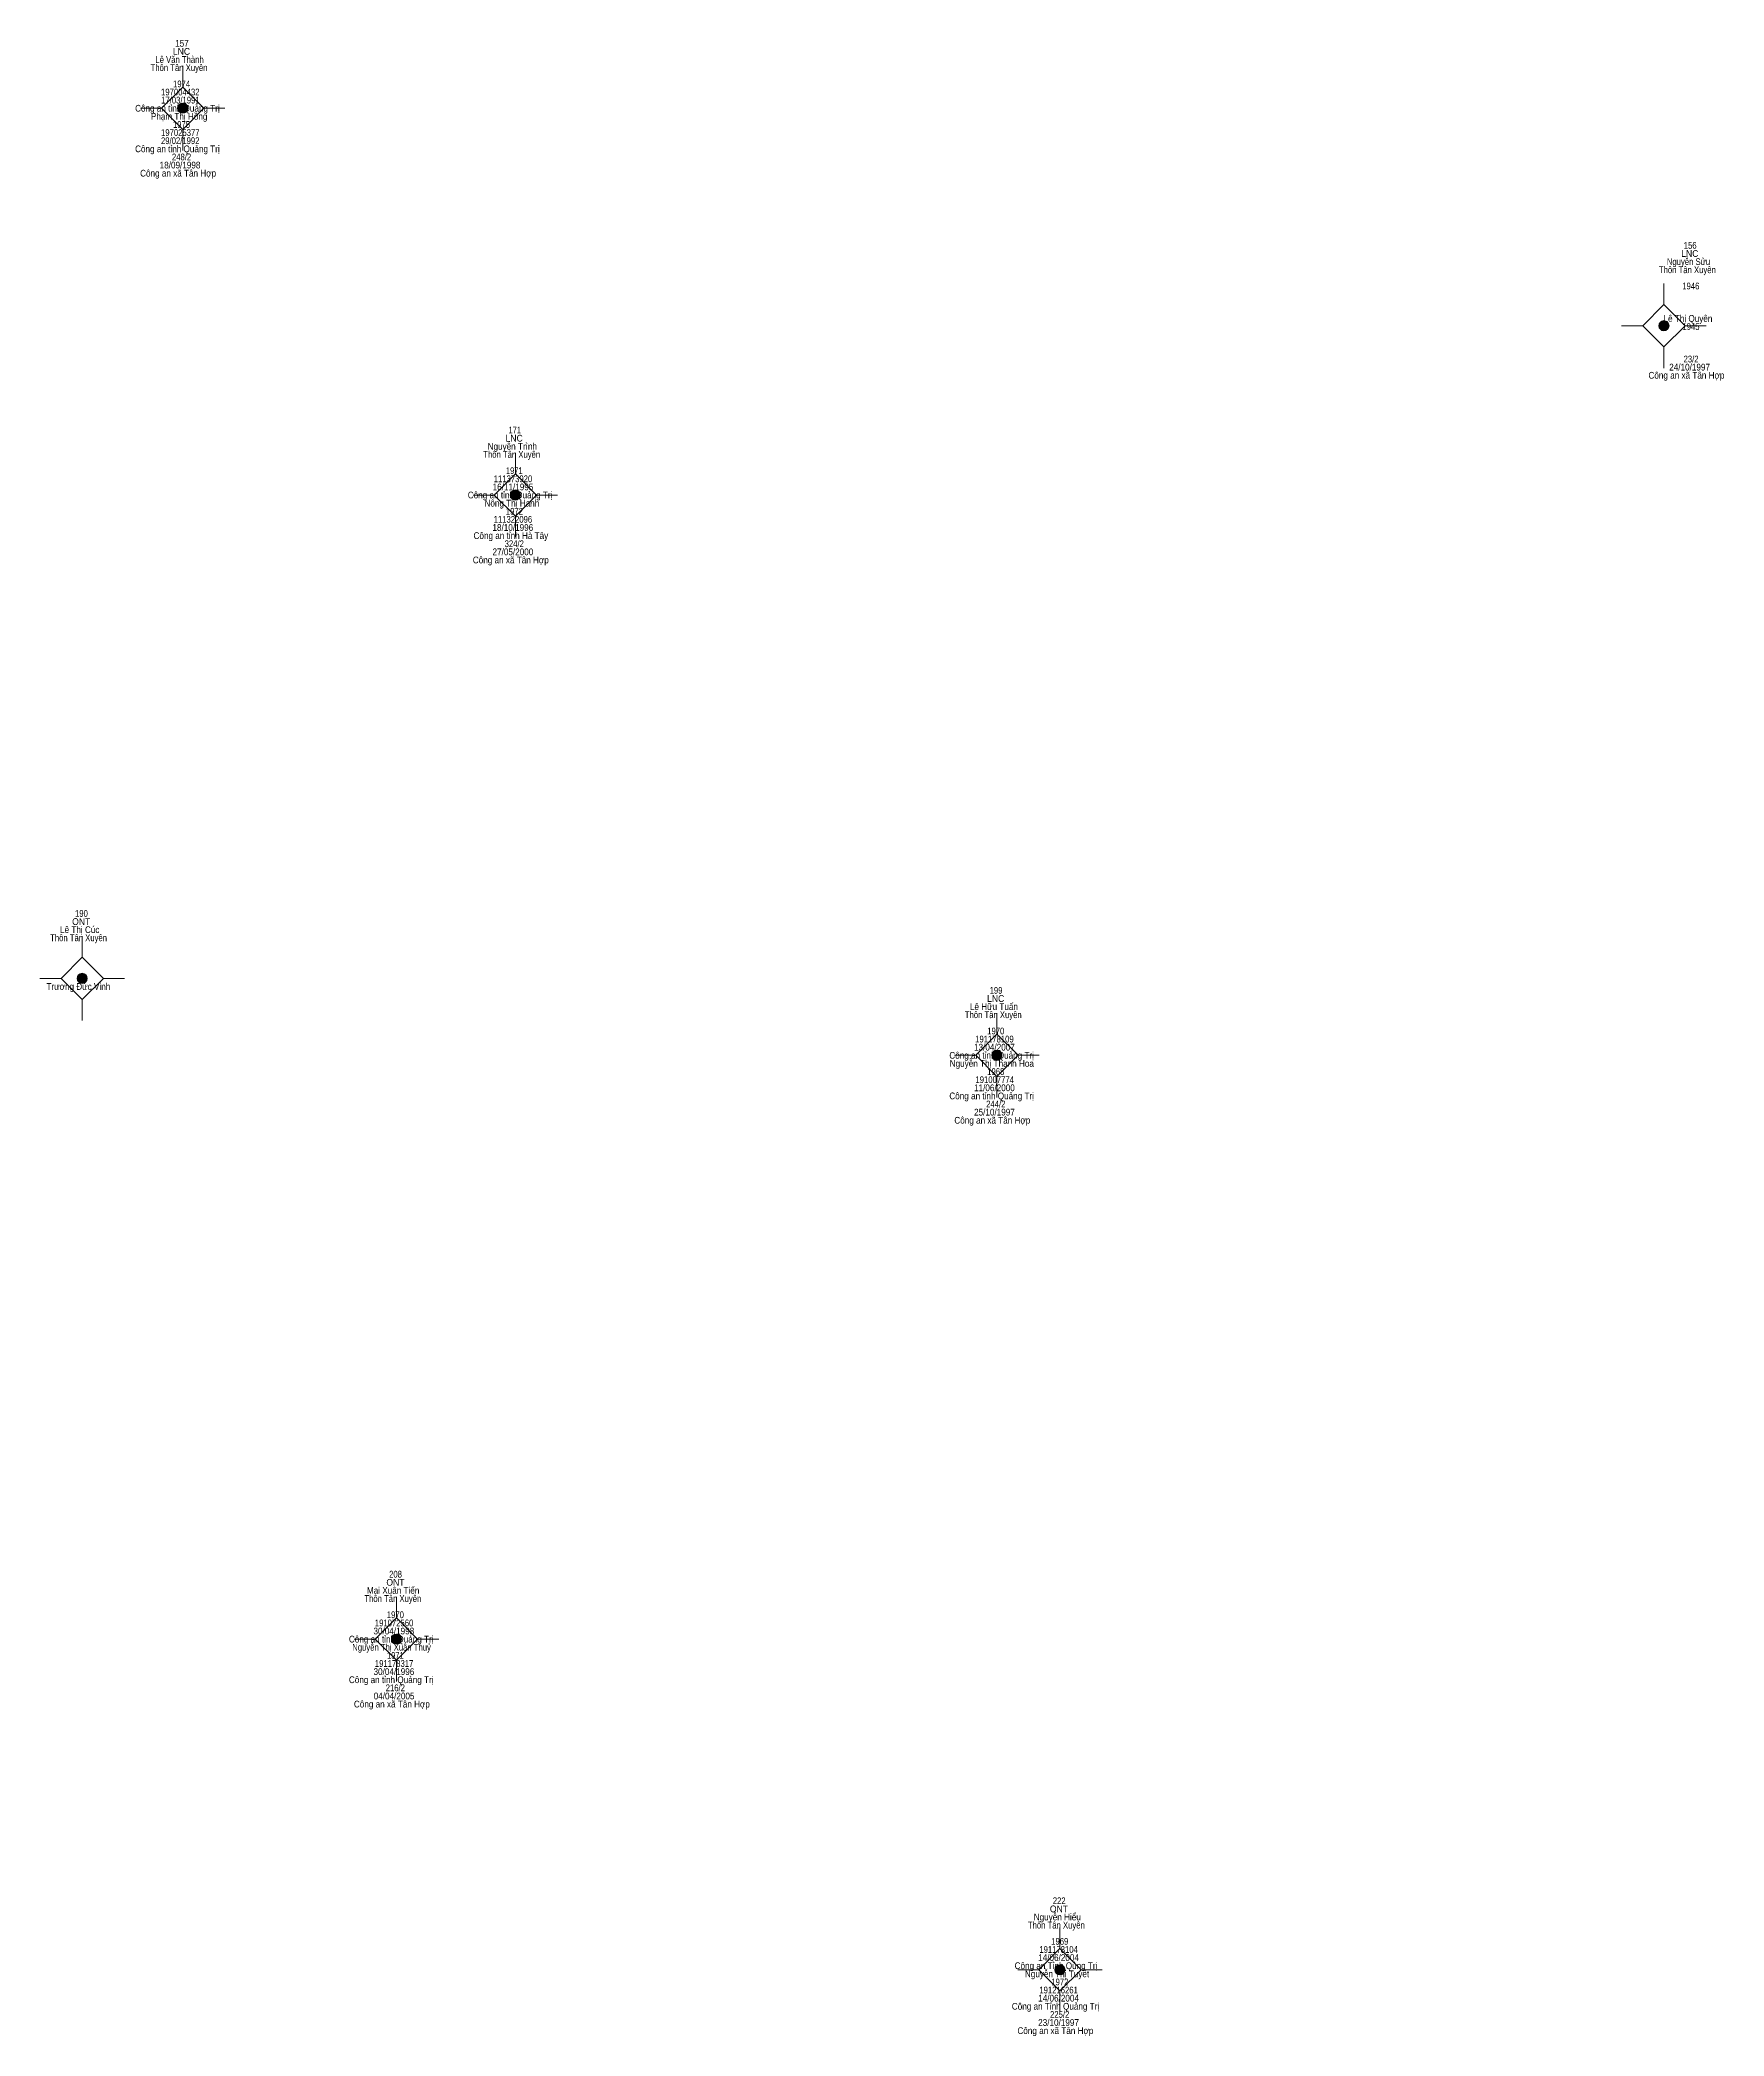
# Model space of a CAD drawing. Header units: metres. Extents: x 550999 to 552168, y 1840994 to 1841978.
# Drawn here: x 551327.9 to 551427.5, y 1841271.7 to 1841389.8 of the extents above; entities that cross this region are included whole.
import ezdxf
from ezdxf.enums import TextEntityAlignment as Align

# ---------------------------------------------------------------- set-up
doc = ezdxf.new("R2010")
doc.units = ezdxf.units.M
doc.header["$LTSCALE"] = 0.16
doc.layers.add('11', color=7, linetype='Continuous', lineweight=13)
doc.layers.add('15', color=7, linetype='Continuous')

msp = doc.modelspace()

# ---------------------------------------------------------------- hatches: boundary and pattern name
at = {"layer": '11'}
for points in [[(551336.6295, 1841385.73, 1), (551336.0295, 1841385.73, 1)], [(551424.2095, 1841372.87, 1), (551423.6095, 1841372.87, 1)], [(551356.2995, 1841362.86, 1), (551355.6995, 1841362.86, 1)], [(551330.6895, 1841334.28, 1), (551330.0895, 1841334.28, 1)], [(551384.7695, 1841329.73, 1), (551384.1695, 1841329.73, 1)], [(551349.2695, 1841295.21, 1), (551348.6695, 1841295.21, 1)], [(551388.4995, 1841275.66, 1), (551387.8995, 1841275.66, 1)]]:
    msp.add_hatch(color=256, dxfattribs=at).paths.add_polyline_path(points)

# ---------------------------------------------------------------- linework, layer by layer
for p, q in [((551336.33, 1841388.23), (551336.33, 1841386.98)), ((551335.08, 1841385.73), (551333.83, 1841385.73)), ((551338.83, 1841385.73), (551337.58, 1841385.73)), ((551336.33, 1841384.48), (551336.33, 1841383.23)), ((551423.91, 1841375.37), (551423.91, 1841374.12)), ((551422.66, 1841372.87), (551421.41, 1841372.87)), ((551426.41, 1841372.87), (551425.16, 1841372.87)), ((551423.91, 1841371.62), (551423.91, 1841370.37)), ((551356, 1841365.36), (551356, 1841364.11)), ((551354.75, 1841362.86), (551353.5, 1841362.86)), ((551358.5, 1841362.86), (551357.25, 1841362.86)), ((551356, 1841361.61), (551356, 1841360.36)), ((551330.39, 1841336.78), (551330.39, 1841335.53)), ((551329.14, 1841334.28), (551327.89, 1841334.28)), ((551332.89, 1841334.28), (551331.64, 1841334.28)), ((551330.39, 1841333.03), (551330.39, 1841331.78)), ((551384.47, 1841332.23), (551384.47, 1841330.98)), ((551383.22, 1841329.73), (551381.97, 1841329.73)), ((551386.97, 1841329.73), (551385.72, 1841329.73)), ((551384.47, 1841328.48), (551384.47, 1841327.23)), ((551348.97, 1841297.71), (551348.97, 1841296.46)), ((551347.72, 1841295.21), (551346.47, 1841295.21)), ((551351.47, 1841295.21), (551350.22, 1841295.21)), ((551348.97, 1841293.96), (551348.97, 1841292.71)), ((551388.2, 1841278.16), (551388.2, 1841276.91)), ((551386.95, 1841275.66), (551385.7, 1841275.66)), ((551390.7, 1841275.66), (551389.45, 1841275.66)), ((551388.2, 1841274.41), (551388.2, 1841273.16))]:
    msp.add_line(p, q, dxfattribs=at)
for points in [[(551336.33, 1841386.98), (551335.08, 1841385.73), (551336.33, 1841384.48), (551337.58, 1841385.73)], [(551423.91, 1841374.12), (551422.66, 1841372.87), (551423.91, 1841371.62), (551425.16, 1841372.87)], [(551356, 1841364.11), (551354.75, 1841362.86), (551356, 1841361.61), (551357.25, 1841362.86)], [(551330.39, 1841335.53), (551329.14, 1841334.28), (551330.39, 1841333.03), (551331.64, 1841334.28)], [(551384.47, 1841330.98), (551383.22, 1841329.73), (551384.47, 1841328.48), (551385.72, 1841329.73)], [(551348.97, 1841296.46), (551347.72, 1841295.21), (551348.97, 1841293.96), (551350.22, 1841295.21)], [(551388.2, 1841276.91), (551386.95, 1841275.66), (551388.2, 1841274.41), (551389.45, 1841275.66)]]:
    msp.add_lwpolyline(points, close=True, dxfattribs=at)
for centre in [(551336.3295, 1841385.73), (551423.9095, 1841372.87), (551355.9995, 1841362.86), (551330.3895, 1841334.28), (551384.4695, 1841329.73), (551348.9695, 1841295.21), (551388.1995, 1841275.66)]:
    msp.add_circle(centre, 0.3, dxfattribs=at)

# ---------------------------------------------------------------- texts
at = {"layer": '15'}
for s, width, p in [('LNC', 0.95, (551336.26, 1841388.89)), ('157', 0.9, (551336.285, 1841389.37)), ('Thôn Tân Xuyên', 0.85, (551336.115, 1841387.93)), ('Lê Văn Thành', 0.85, (551336.145, 1841388.41)), ('197004432', 0.85, (551336.19, 1841386.49)), ('1974', 0.85, (551336.265, 1841386.97)), ('Công an tỉnh Quảng Trị', 0.9, (551336.02, 1841385.53)), ('17/03/1991', 0.85, (551336.195, 1841386.01)), ('Phạm Thị Hồng', 0.9, (551336.12, 1841385.05)), ('197025377', 0.85, (551336.19, 1841384.09)), ('1975', 0.85, (551336.26, 1841384.57)), ('Công an tỉnh Quảng Trị', 0.9, (551336.02, 1841383.13)), ('29/02/1992', 0.85, (551336.185, 1841383.61)), ('Công an xã Tân Hợp', 0.9, (551336.06, 1841381.69)), ('18/09/1998', 0.9, (551336.175, 1841382.17)), ('248/2', 0.85, (551336.265, 1841382.65)), ('LNC', 0.95, (551425.44, 1841376.94)), ('156', 0.85, (551425.46, 1841377.42)), ('Thôn Tân Xuyên', 0.85, (551425.295, 1841375.98)), ('Nguyễn Sửu', 0.85, (551425.36, 1841376.46)), (' 1946', 0.85, (551425.435, 1841375.02)), ('Lê Thị Quyên', 0.9, (551425.33, 1841373.1)), (' 1945', 0.85, (551425.445, 1841372.62)), (' 24/10/1997', 0.9, (551425.36, 1841370.22)), (' 23/2', 0.85, (551425.45, 1841370.7)), ('Công an xã Tân Hợp', 0.9, (551425.24, 1841369.74)), ('171', 0.8, (551355.965, 1841366.5)), ('Nguyễn Trình', 0.9, (551355.82, 1841365.54)), ('LNC', 0.95, (551355.93, 1841366.02)), ('Thôn Tân Xuyên', 0.85, (551355.785, 1841365.06)), ('1971', 0.8, (551355.935, 1841364.1)), ('16/11/1995', 0.9, (551355.86, 1841363.14)), ('111373920', 0.85, (551355.86, 1841363.62)), ('Công an tỉnh Quảng Trị', 0.9, (551355.69, 1841362.66)), ('Nông Thị Hanh', 0.9, (551355.795, 1841362.18)), ('1972', 0.85, (551355.945, 1841361.7)), ('18/10/1996', 0.9, (551355.85, 1841360.74)), ('111322096', 0.85, (551355.855, 1841361.22)), ('Công an tỉnh Hà Tây', 0.9, (551355.735, 1841360.26)), ('27/05/2000', 0.9, (551355.855, 1841359.3)), ('324/2', 0.85, (551355.935, 1841359.78)), ('Công an xã Tân Hợp', 0.9, (551355.73, 1841358.82)), ('Lê Thị Cúc', 0.9, (551330.245, 1841336.96)), ('ONT', 0.95, (551330.33, 1841337.44)), ('190', 0.85, (551330.345, 1841337.92)), ('Thôn Tân Xuyên', 0.85, (551330.175, 1841336.48)), ('Trương Đức Vinh', 0.9, (551330.165, 1841333.6)), ('199', 0.85, (551384.42, 1841333.37)), ('Lê Hữu Tuấn', 0.9, (551384.295, 1841332.41)), ('LNC', 0.95, (551384.4, 1841332.89)), ('Thôn Tân Xuyên', 0.85, (551384.255, 1841331.93)), ('1970', 0.85, (551384.405, 1841330.97)), ('13/04/2007', 0.9, (551384.325, 1841330.01)), ('191178109', 0.85, (551384.325, 1841330.49)), ('Công an tỉnh Quảng Trị', 0.9, (551384.16, 1841329.53)), ('Nguyễn Thị Thanh Hoa', 0.9, (551384.17, 1841329.05)), ('1968', 0.85, (551384.405, 1841328.57)), ('11/06/2000', 0.9, (551384.325, 1841327.61)), ('191007774', 0.85, (551384.34, 1841328.09)), ('Công an tỉnh Quảng Trị', 0.9, (551384.16, 1841327.13)), ('25/10/1997', 0.9, (551384.325, 1841326.17)), ('244/2', 0.85, (551384.405, 1841326.65)), ('Công an xã Tân Hợp', 0.9, (551384.2, 1841325.69)), ('Mai Xuân Tiến', 0.9, (551348.775, 1841297.89)), ('ONT', 0.95, (551348.91, 1841298.37)), ('208', 0.85, (551348.915, 1841298.85)), ('Thôn Tân Xuyên', 0.85, (551348.755, 1841297.41)), ('30/04/1998', 0.9, (551348.815, 1841295.49)), ('191072560', 0.85, (551348.83, 1841295.97)), ('1970', 0.85, (551348.905, 1841296.45)), ('Công an tỉnh Quảng Trị', 0.9, (551348.66, 1841295.01)), ('Nguyễn Thị Xuân Thuỷ', 0.85, (551348.68, 1841294.53)), ('191178317', 0.85, (551348.83, 1841293.57)), ('1971', 0.8, (551348.905, 1841294.05)), ('Công an tỉnh Quảng Trị', 0.9, (551348.66, 1841292.61)), ('30/04/1996', 0.9, (551348.82, 1841293.09)), ('216/2', 0.85, (551348.905, 1841292.13)), ('Công an xã Tân Hợp', 0.9, (551348.7, 1841291.17)), ('04/04/2005', 0.9, (551348.83, 1841291.65)), ('ONT', 0.95, (551388.14, 1841279.06)), ('222', 0.85, (551388.155, 1841279.54)), ('Thôn Tân Xuyên', 0.85, (551387.985, 1841278.1)), ('Nguyễn Hiểu', 0.9, (551388.04, 1841278.58)), (' 191178104', 0.85, (551388.055, 1841276.66)), (' 1969', 0.85, (551388.125, 1841277.14)), (' Công an Tỉnh Qủng Trị', 0.9, (551387.9, 1841275.7)), (' 14/06/2004', 0.9, (551388.05, 1841276.18)), (' Nguyễn Thị Tuyết', 0.9, (551387.96, 1841275.22)), (' 191216261', 0.85, (551388.055, 1841274.26)), (' 1972', 0.85, (551388.13, 1841274.74)), (' Công an Tỉnh Quảng Trị', 0.9, (551387.87, 1841273.3)), (' 14/06/2004', 0.9, (551388.05, 1841273.78)), (' 23/10/1997', 0.9, (551388.05, 1841272.34)), (' 225/2', 0.85, (551388.12, 1841272.82)), ('Công an xã Tân Hợp', 0.9, (551387.93, 1841271.86))]:
    msp.add_text(s, height=0.4, dxfattribs=dict(at, width=width)).set_placement(p, align=Align.CENTER)

doc.saveas('drawing.dxf')
